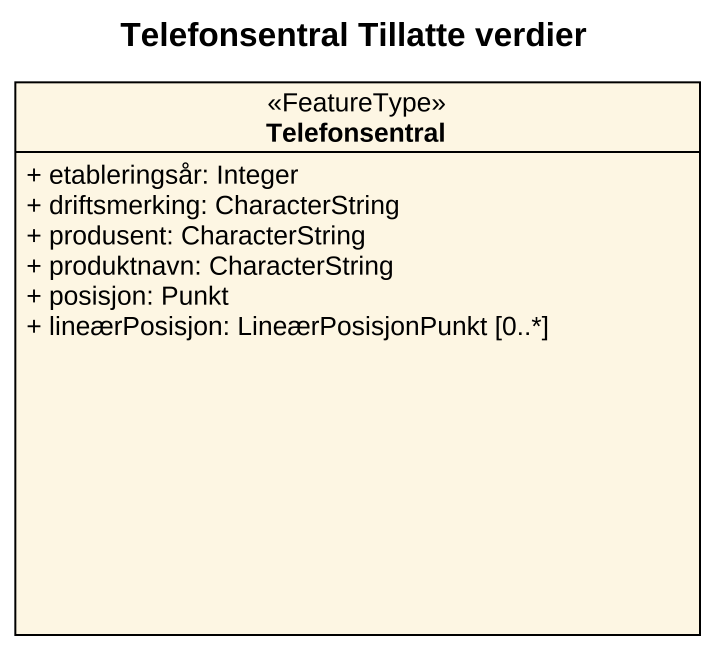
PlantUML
@startuml
title Telefonsentral Tillatte verdier
hide circle
hide empty members
skinparam classAttributeIconSize 0
class Telefonsentral <<FeatureType>> {
  + etableringsår: Integer
  + driftsmerking: CharacterString
  + produsent: CharacterString
  + produktnavn: CharacterString
  + posisjon: Punkt
  + lineærPosisjon: LineærPosisjonPunkt [0..*]
}
@enduml
